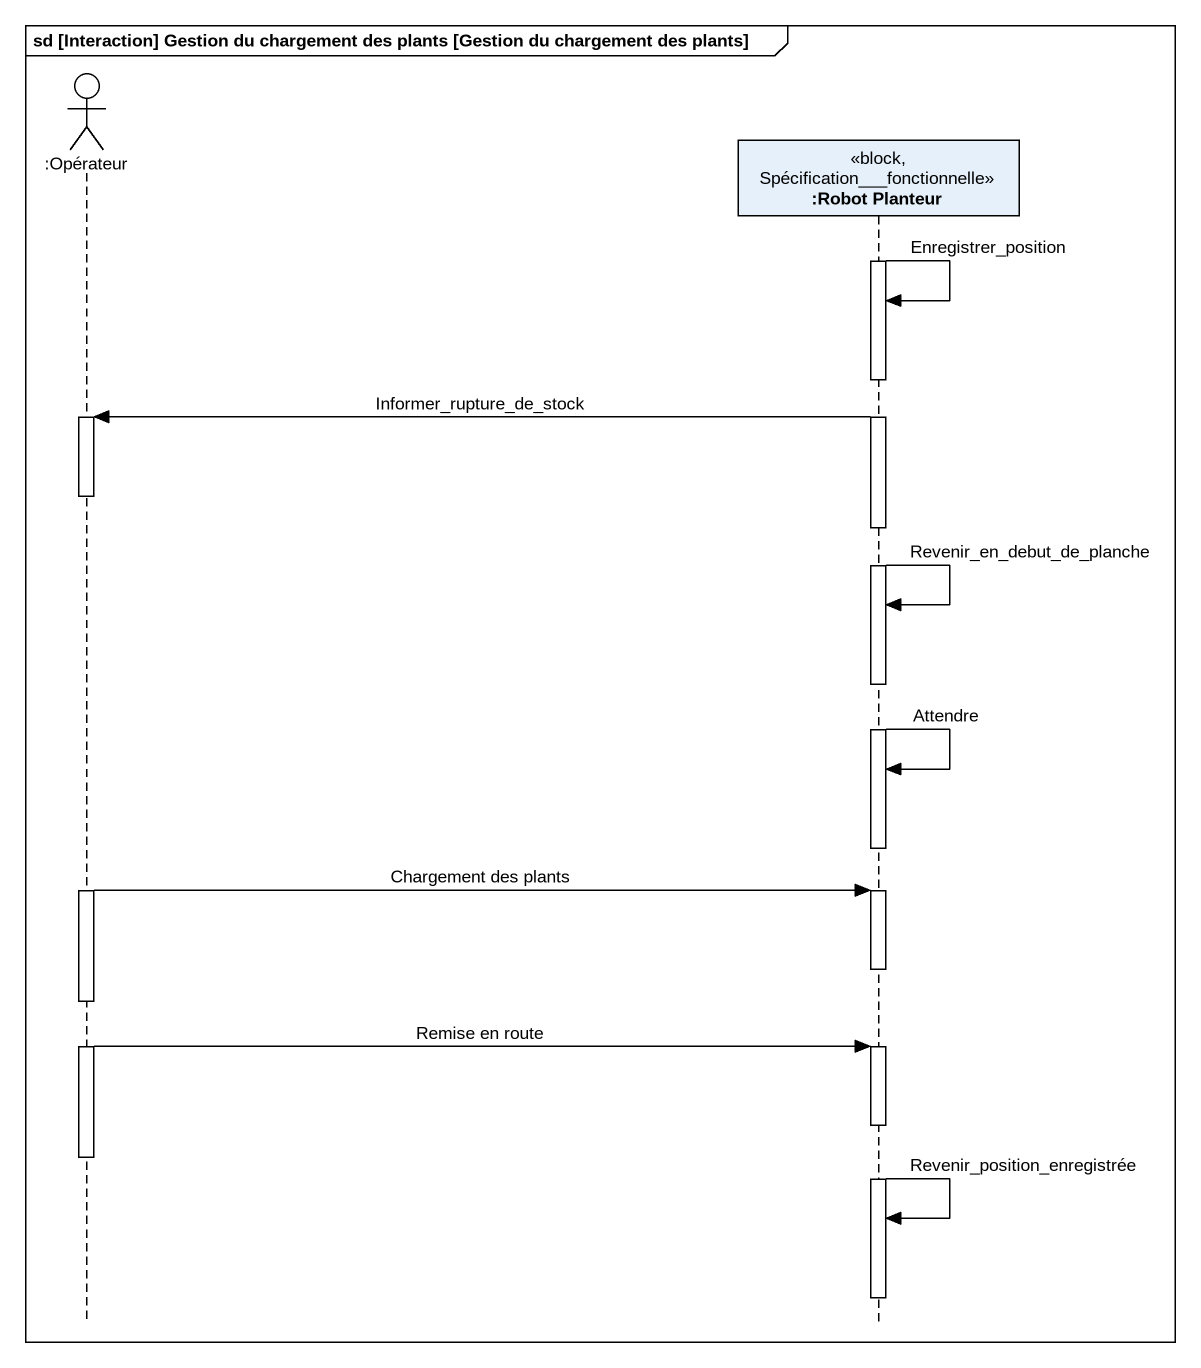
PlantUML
@startuml
mainframe sd [Interaction] Gestion du chargement des plants [Gestion du chargement des plants]
hide footbox
actor ":Opérateur" as Opérateur
participant ":Robot Planteur" as Robot_Planteur <<block, Spécification___fonctionnelle>>

activate Robot_Planteur
Robot_Planteur -> Robot_Planteur : Enregistrer_position
Robot_Planteur -> Opérateur : Informer_rupture_de_stock
activate Opérateur
deactivate Opérateur
Robot_Planteur -> Robot_Planteur : Revenir_en_debut_de_planche
Robot_Planteur -> Robot_Planteur : Attendre
deactivate Robot_Planteur
activate Opérateur
Opérateur -> Robot_Planteur : Chargement des plants
activate Robot_Planteur
deactivate Robot_Planteur
Opérateur -> Robot_Planteur : Remise en route
activate Robot_Planteur
deactivate Opérateur
Robot_Planteur -> Robot_Planteur : Revenir_position_enregistrée
deactivate Robot_Planteur
@enduml
